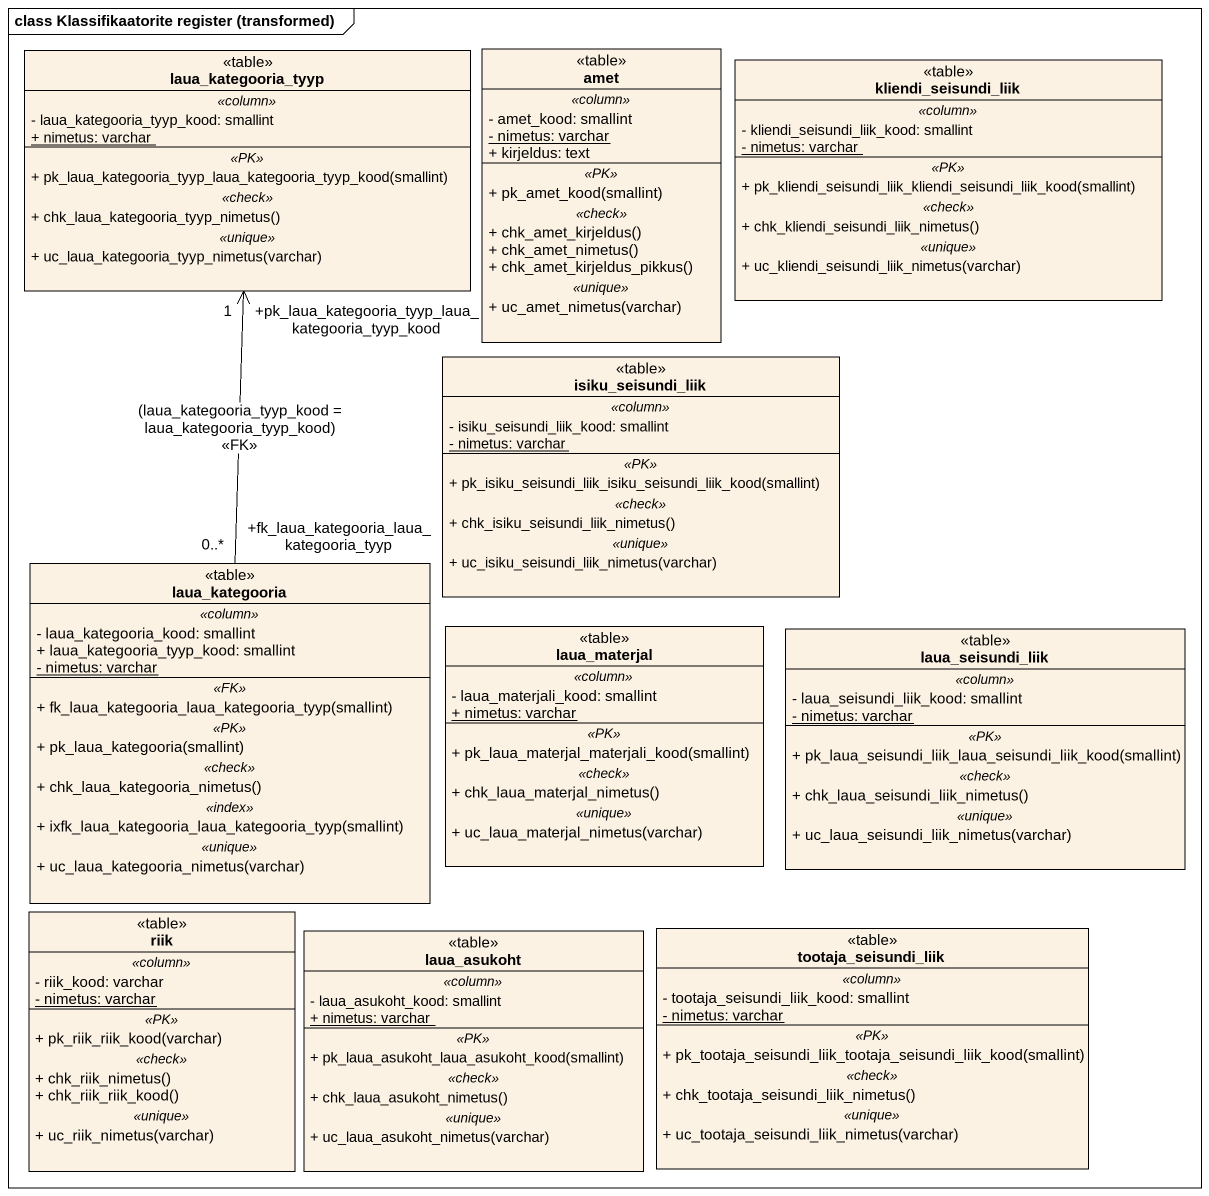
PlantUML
@startuml
mainframe class Klassifikaatorite register (transformed)
hide circle
hide empty members
skinparam classAttributeIconSize 0
class laua_kategooria_tyyp <<table>> {
  .. <<column>> ..
  - laua_kategooria_tyyp_kood: smallint
  {static} + nimetus: varchar
  .. <<PK>> ..
  + pk_laua_kategooria_tyyp_laua_kategooria_tyyp_kood(smallint)
  .. <<check>> ..
  + chk_laua_kategooria_tyyp_nimetus()
  .. <<unique>> ..
  + uc_laua_kategooria_tyyp_nimetus(varchar)
}
class amet <<table>> {
  .. <<column>> ..
  - amet_kood: smallint
  {static} - nimetus: varchar
  + kirjeldus: text
  .. <<PK>> ..
  + pk_amet_kood(smallint)
  .. <<check>> ..
  + chk_amet_kirjeldus()
  + chk_amet_nimetus()
  + chk_amet_kirjeldus_pikkus()
  .. <<unique>> ..
  + uc_amet_nimetus(varchar)
}
class kliendi_seisundi_liik <<table>> {
  .. <<column>> ..
  - kliendi_seisundi_liik_kood: smallint
  {static} - nimetus: varchar
  .. <<PK>> ..
  + pk_kliendi_seisundi_liik_kliendi_seisundi_liik_kood(smallint)
  .. <<check>> ..
  + chk_kliendi_seisundi_liik_nimetus()
  .. <<unique>> ..
  + uc_kliendi_seisundi_liik_nimetus(varchar)
}
class isiku_seisundi_liik <<table>> {
  .. <<column>> ..
  - isiku_seisundi_liik_kood: smallint
  {static} - nimetus: varchar
  .. <<PK>> ..
  + pk_isiku_seisundi_liik_isiku_seisundi_liik_kood(smallint)
  .. <<check>> ..
  + chk_isiku_seisundi_liik_nimetus()
  .. <<unique>> ..
  + uc_isiku_seisundi_liik_nimetus(varchar)
}
class laua_kategooria <<table>> {
  .. <<column>> ..
  - laua_kategooria_kood: smallint
  + laua_kategooria_tyyp_kood: smallint
  {static} - nimetus: varchar
  .. <<FK>> ..
  + fk_laua_kategooria_laua_kategooria_tyyp(smallint)
  .. <<PK>> ..
  + pk_laua_kategooria(smallint)
  .. <<check>> ..
  + chk_laua_kategooria_nimetus()
  .. <<index>> ..
  + ixfk_laua_kategooria_laua_kategooria_tyyp(smallint)
  .. <<unique>> ..
  + uc_laua_kategooria_nimetus(varchar)
}
class laua_materjal <<table>> {
  .. <<column>> ..
  - laua_materjali_kood: smallint
  {static} + nimetus: varchar
  .. <<PK>> ..
  + pk_laua_materjal_materjali_kood(smallint)
  .. <<check>> ..
  + chk_laua_materjal_nimetus()
  .. <<unique>> ..
  + uc_laua_materjal_nimetus(varchar)
}
class laua_seisundi_liik <<table>> {
  .. <<column>> ..
  - laua_seisundi_liik_kood: smallint
  {static} - nimetus: varchar
  .. <<PK>> ..
  + pk_laua_seisundi_liik_laua_seisundi_liik_kood(smallint)
  .. <<check>> ..
  + chk_laua_seisundi_liik_nimetus()
  .. <<unique>> ..
  + uc_laua_seisundi_liik_nimetus(varchar)
}
class riik <<table>> {
  .. <<column>> ..
  - riik_kood: varchar
  {static} - nimetus: varchar
  .. <<PK>> ..
  + pk_riik_riik_kood(varchar)
  .. <<check>> ..
  + chk_riik_nimetus()
  + chk_riik_riik_kood()
  .. <<unique>> ..
  + uc_riik_nimetus(varchar)
}
class laua_asukoht <<table>> {
  .. <<column>> ..
  - laua_asukoht_kood: smallint
  {static} + nimetus: varchar
  .. <<PK>> ..
  + pk_laua_asukoht_laua_asukoht_kood(smallint)
  .. <<check>> ..
  + chk_laua_asukoht_nimetus()
  .. <<unique>> ..
  + uc_laua_asukoht_nimetus(varchar)
}
class tootaja_seisundi_liik <<table>> {
  .. <<column>> ..
  - tootaja_seisundi_liik_kood: smallint
  {static} - nimetus: varchar
  .. <<PK>> ..
  + pk_tootaja_seisundi_liik_tootaja_seisundi_liik_kood(smallint)
  .. <<check>> ..
  + chk_tootaja_seisundi_liik_nimetus()
  .. <<unique>> ..
  + uc_tootaja_seisundi_liik_nimetus(varchar)
}
laua_kategooria "+fk_laua_kategooria_laua_kategooria_tyyp\n0..*" -up-> "+pk_laua_kategooria_tyyp_laua_kategooria_tyyp_kood\n1" laua_kategooria_tyyp : (laua_kategooria_tyyp_kood = laua_kategooria_tyyp_kood)\n<<FK>>
@enduml
